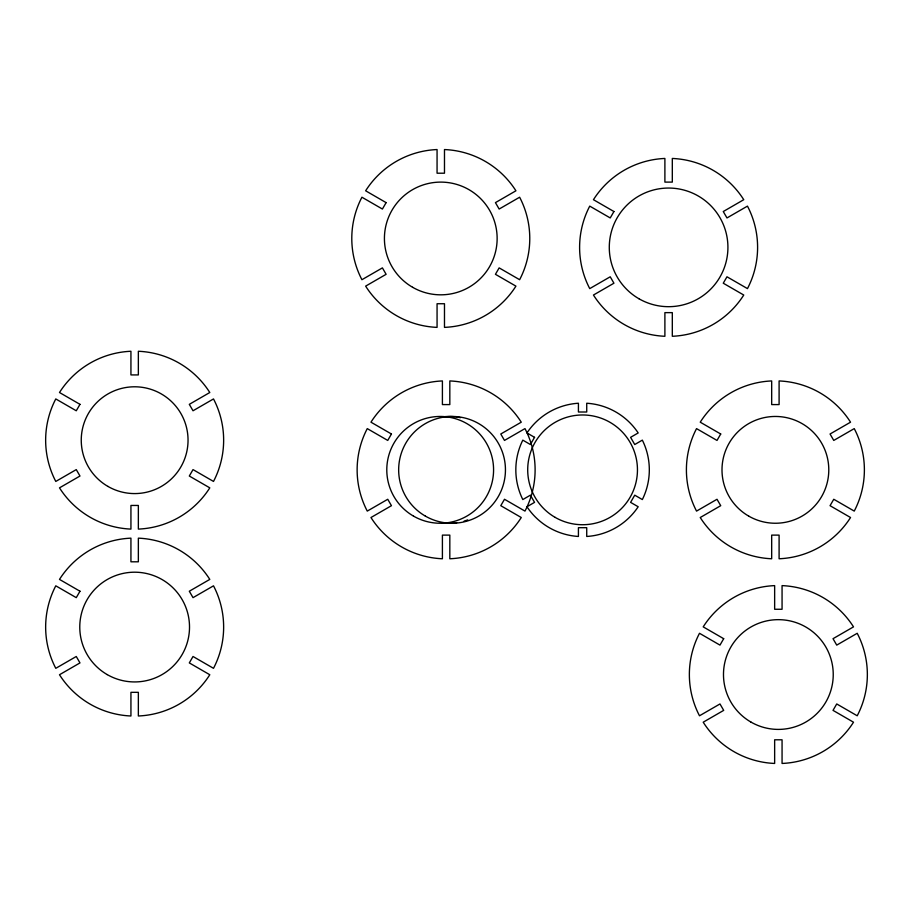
<?xml version="1.0" encoding="UTF-8"?>
<svg xmlns="http://www.w3.org/2000/svg" width="913" height="913" viewBox="0 0 913 913"><rect width="100%" height="100%" fill="white"/><g stroke="black" fill="none" stroke-linecap="round" stroke-linejoin="round"><path stroke-width="1.37" d="M467.741 519.874A53.399 53.399 0 0 1 464.124 521.083M456.683 522.704A53.399 53.399 0 0 1 441.481 522.704M445.27 416.59A53.399 53.399 0 0 1 460.437 417.675M79.979 404.345L76.27 410.77L55.784 398.935A88.995 88.995 0 0 0 55.784 481.436L76.27 469.602L79.979 476.027L59.493 487.85A88.995 88.995 0 0 0 130.936 529.095L130.936 505.448L138.354 505.448L138.354 529.095A88.995 88.995 0 0 0 209.796 487.85L189.311 476.027L193.02 469.602L213.505 481.436A88.995 88.995 0 0 0 213.505 398.935L193.02 410.77L189.311 404.345L209.796 392.51A88.995 88.995 0 0 0 138.354 351.265L138.354 374.923L130.936 374.923L130.936 351.265A88.995 88.995 0 0 0 59.493 392.51L79.979 404.345M79.979 591.225L76.27 597.65L55.784 585.826A88.995 88.995 0 0 0 55.784 668.316L76.27 656.493L79.979 662.906L59.493 674.741A88.995 88.995 0 0 0 130.936 715.986L130.936 692.328L138.354 692.328L138.354 715.986A88.995 88.995 0 0 0 209.796 674.741L189.311 662.906L193.02 656.493L213.505 668.316A88.995 88.995 0 0 0 213.505 585.826L193.02 597.65L189.311 591.225L209.796 579.401A88.995 88.995 0 0 0 138.354 538.156L138.354 561.803L130.936 561.803L130.936 538.156A88.995 88.995 0 0 0 59.493 579.401L79.979 591.225M386.119 202.629L382.41 209.043L361.925 197.219A88.995 88.995 0 0 0 361.925 279.709L382.41 267.886L386.119 274.311L365.634 286.134A88.995 88.995 0 0 0 437.065 327.379L437.065 303.732L444.483 303.732L444.483 327.379A88.995 88.995 0 0 0 515.925 286.134L495.439 274.311L499.149 267.886L519.634 279.709A88.995 88.995 0 0 0 519.634 197.219L499.149 209.043L495.439 202.629L515.925 190.794A88.995 88.995 0 0 0 444.483 149.549L444.483 173.208L437.065 173.208L437.065 149.549A88.995 88.995 0 0 0 365.634 190.794L386.119 202.629M391.449 434.006L387.751 440.431L367.266 428.608A88.995 88.995 0 0 0 367.266 511.097L387.751 499.274L391.449 505.688L370.963 517.523A88.995 88.995 0 0 0 442.406 558.767L442.406 535.109L449.824 535.109L449.824 558.767A88.995 88.995 0 0 0 521.266 517.523L500.781 505.688L504.49 499.274L524.975 511.097A88.995 88.995 0 0 0 524.975 428.608L504.49 440.431L500.781 434.006L521.266 422.183A88.995 88.995 0 0 0 449.824 380.938L449.824 404.585L442.406 404.585L442.406 380.938A88.995 88.995 0 0 0 370.963 422.183L391.449 434.006M613.935 211.531L610.226 217.945L589.741 206.121A88.995 88.995 0 0 0 589.741 288.611L610.226 276.787L613.935 283.213L593.45 295.036A88.995 88.995 0 0 0 664.892 336.281L664.892 312.634L672.31 312.634L672.31 336.281A88.995 88.995 0 0 0 743.753 295.036L723.267 283.213L726.976 276.787L747.462 288.611A88.995 88.995 0 0 0 747.462 206.121L726.976 217.945L723.267 211.531L743.753 199.696A88.995 88.995 0 0 0 672.31 158.451L672.31 182.109L664.892 182.109L664.892 158.451A88.995 88.995 0 0 0 593.45 199.696L613.935 211.531M534.55 437.327L530.396 444.528L522.807 440.134A66.74 66.74 0 0 0 522.807 499.559L530.396 495.177L534.55 502.367L526.961 506.749A66.74 66.74 0 0 0 578.42 536.467L578.42 527.691L586.728 527.691L586.728 536.467A66.74 66.74 0 0 0 638.187 506.749L630.598 502.367L634.74 495.177L642.341 499.559A66.74 66.74 0 0 0 642.341 440.134L634.74 444.528L630.598 437.327L638.187 432.945A66.74 66.74 0 0 0 586.728 403.238L586.728 412.003L578.42 412.003L578.42 403.238A66.74 66.74 0 0 0 526.961 432.945L534.55 437.327M720.722 434.006L717.013 440.431L696.539 428.608A88.995 88.995 0 0 0 696.539 511.097L717.013 499.274L720.722 505.688L700.237 517.523A88.995 88.995 0 0 0 771.679 558.767L771.679 535.109L779.097 535.109L779.097 558.767A88.995 88.995 0 0 0 850.539 517.523L830.054 505.688L833.763 499.274L854.248 511.097A88.995 88.995 0 0 0 854.248 428.608L833.763 440.431L830.054 434.006L850.539 422.183A88.995 88.995 0 0 0 779.097 380.938L779.097 404.585L771.679 404.585L771.679 380.938A88.995 88.995 0 0 0 700.237 422.183L720.722 434.006M723.689 638.689L719.98 645.114L699.495 633.291A88.995 88.995 0 0 0 699.495 715.781L719.98 703.957L723.689 710.371L703.204 722.206A88.995 88.995 0 0 0 774.646 763.451L774.646 739.792L782.064 739.792L782.064 763.451A88.995 88.995 0 0 0 853.507 722.206L833.021 710.371L836.73 703.957L857.216 715.781A88.995 88.995 0 0 0 857.216 633.291L836.73 645.114L833.021 638.689L853.507 626.866A88.995 88.995 0 0 0 782.064 585.621L782.064 609.268L774.646 609.268L774.646 585.621A88.995 88.995 0 0 0 703.204 626.866L723.689 638.689M107.209 674.593A54.883 54.883 0 0 0 189.516 627.071A54.883 54.883 0 0 0 107.209 579.538A54.883 54.883 0 0 0 107.209 674.593M425.355 516.096A53.399 53.399 0 0 0 505.448 469.853A53.399 53.399 0 0 0 425.355 423.609A53.399 53.399 0 0 0 425.355 516.096M413.486 516.096A53.399 53.399 0 0 0 493.579 469.853A53.399 53.399 0 0 0 413.486 423.609A53.399 53.399 0 0 0 413.486 516.096M107.939 486.424A53.399 53.399 0 0 0 188.044 440.18A53.399 53.399 0 0 0 107.939 393.948A53.399 53.399 0 0 0 107.939 486.424M750.92 722.057A54.883 54.883 0 0 0 833.238 674.536A54.883 54.883 0 0 0 750.92 627.003A54.883 54.883 0 0 0 750.92 722.057M638.94 298.745A59.334 59.334 0 0 0 727.923 247.366A59.334 59.334 0 0 0 638.94 195.987A59.334 59.334 0 0 0 638.94 298.745M412.596 287.275A56.366 56.366 0 0 0 497.14 238.464A56.366 56.366 0 0 0 412.596 189.653A56.366 56.366 0 0 0 412.596 287.275M748.694 516.096A53.399 53.399 0 0 0 828.787 469.853A53.399 53.399 0 0 0 748.694 423.609A53.399 53.399 0 0 0 748.694 516.096M555.138 517.374A54.883 54.883 0 0 0 637.457 469.853A54.883 54.883 0 0 0 555.138 422.32A54.883 54.883 0 0 0 555.138 517.374"/></g></svg>
